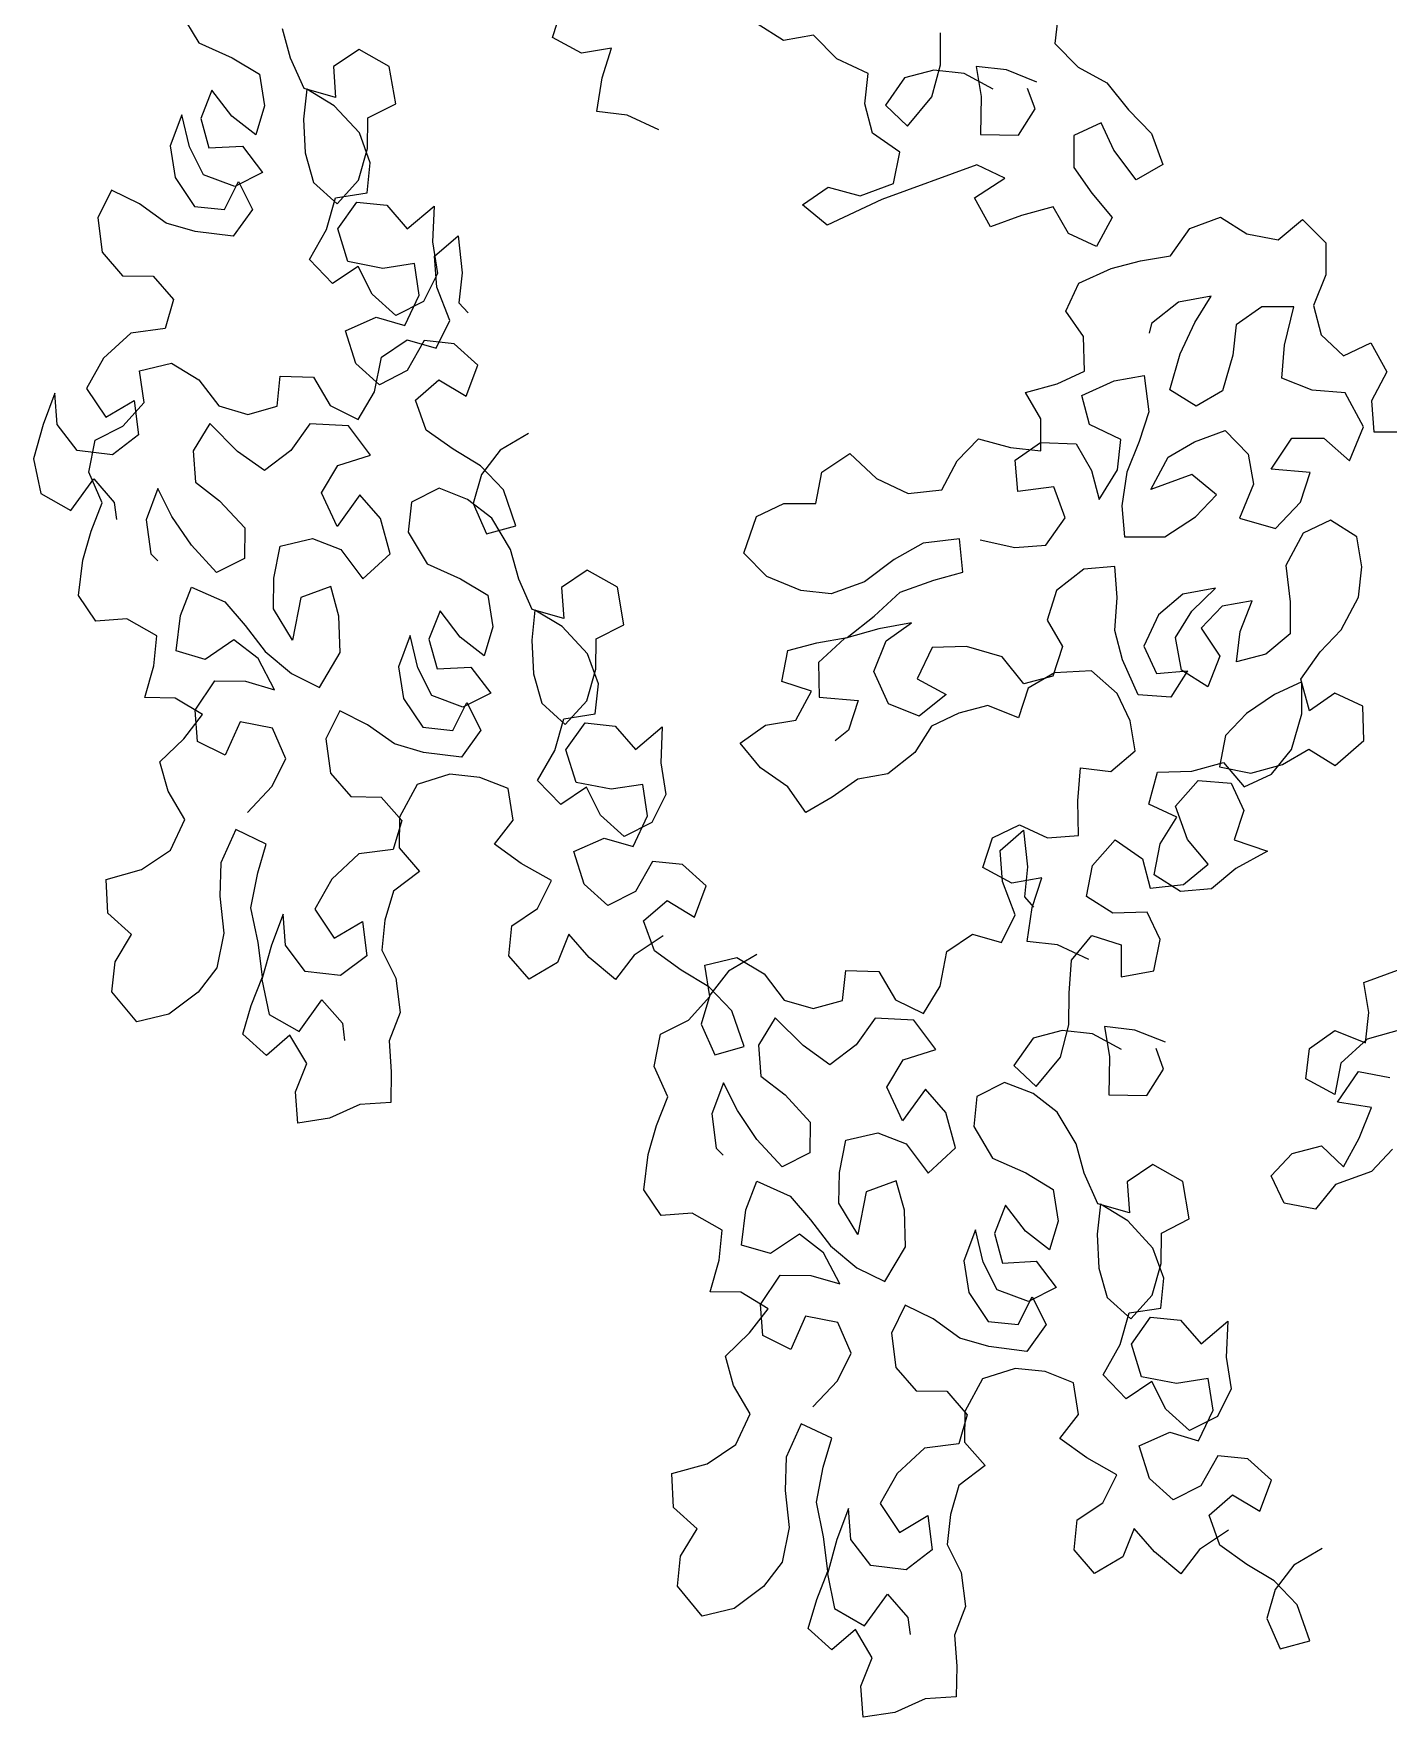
# Model space of a CAD drawing. Header units: millimetres. Extents: x 2622 to 2811, y 687 to 801.
# Drawn here: x 2708.818 to 2709.295, y 772.456 to 773.049 of the extents above; entities that cross this region are included whole.
import ezdxf

# ---------------------------------------------------------------- set-up
doc = ezdxf.new("R2010")
doc.units = ezdxf.units.MM
doc.layers.add('CHIOMA', color=94, linetype='Continuous')

msp = doc.modelspace()

# ---------------------------------------------------------------- linework, layer by layer
at = {"layer": 'CHIOMA'}
for p, q in [((2709.18001, 773.06661), (2709.17754, 773.04525)), ((2708.8695, 773.05659), (2708.87614, 773.04549)), ((2709.00067, 773.04738), (2709.00405, 773.05781)), ((2708.90841, 773.04013), (2708.90554, 773.05049)), ((2709.08199, 773.04637), (2709.07271, 773.05221)), ((2708.87614, 773.04549), (2708.88785, 773.04024)), ((2709.01086, 773.04187), (2709.00067, 773.04738)), ((2709.02146, 773.04367), (2709.01086, 773.04187)), ((2709.01808, 773.03324), (2709.02146, 773.04367)), ((2709.09259, 773.04818), (2709.08199, 773.04637)), ((2709.10072, 773.03987), (2709.09259, 773.04818)), ((2709.13728, 773.0378), (2709.13728, 773.04905)), ((2709.17754, 773.04525), (2709.18566, 773.03694)), ((2708.88785, 773.04024), (2708.89749, 773.03443)), ((2708.91316, 773.02939), (2708.90841, 773.04013)), ((2708.93254, 773.04322), (2708.92351, 773.03716)), ((2708.94312, 773.03722), (2708.93254, 773.04322)), ((2709.11181, 773.03469), (2709.10072, 773.03987)), ((2709.13423, 773.02646), (2709.13728, 773.0378)), ((2708.89749, 773.03443), (2708.89922, 773.02331)), ((2708.92351, 773.03716), (2708.9243, 773.02622)), ((2708.94543, 773.02403), (2708.94312, 773.03722)), ((2709.01627, 773.02133), (2709.01808, 773.03324)), ((2709.11057, 773.02401), (2709.11181, 773.03469)), ((2709.12462, 773.0332), (2709.11788, 773.0236)), ((2709.13489, 773.03591), (2709.12462, 773.0332)), ((2709.14557, 773.03467), (2709.13489, 773.03591)), ((2709.15576, 773.02916), (2709.14557, 773.03467)), ((2709.14976, 773.03721), (2709.15156, 773.02661)), ((2709.16044, 773.03597), (2709.14976, 773.03721)), ((2709.1712, 773.0317), (2709.16044, 773.03597)), ((2709.18566, 773.03694), (2709.19585, 773.03143)), ((2708.88072, 773.02891), (2708.8768, 773.0189)), ((2708.88773, 773.01969), (2708.88072, 773.02891)), ((2708.9141, 773.02921), (2708.91301, 773.01864)), ((2708.9243, 773.02622), (2708.91316, 773.02939)), ((2708.92374, 773.02339), (2708.9141, 773.02921)), ((2709.12568, 773.0162), (2709.13423, 773.02646)), ((2709.15156, 773.02661), (2709.15131, 773.01322)), ((2709.17054, 773.02225), (2709.16791, 773.02948)), ((2709.19585, 773.03143), (2709.2034, 773.0219)), ((2708.87019, 773.0202), (2708.86608, 773.00924)), ((2708.87287, 773.00889), (2708.87019, 773.0202)), ((2708.89922, 773.02331), (2708.89624, 773.01312)), ((2708.93264, 773.0138), (2708.92374, 773.02339)), ((2708.93564, 773.01909), (2708.94543, 773.02403)), ((2709.02695, 773.02009), (2709.01627, 773.02133)), ((2709.03804, 773.01491), (2709.02695, 773.02009)), ((2709.11327, 773.01374), (2709.11057, 773.02401)), ((2709.11788, 773.0236), (2709.12568, 773.0162)), ((2709.1647, 773.01297), (2709.17054, 773.02225)), ((2709.2034, 773.0219), (2709.21153, 773.0136)), ((2708.8768, 773.0189), (2708.87966, 773.00853)), ((2708.89624, 773.01312), (2708.88773, 773.01969)), ((2708.91301, 773.01864), (2708.91361, 773.00676)), ((2708.93548, 773.00834), (2708.93564, 773.01909)), ((2709.19379, 773.01739), (2709.18417, 773.01287)), ((2709.1983, 773.00777), (2709.19379, 773.01739)), ((2708.86608, 773.00924), (2708.86781, 772.99812)), ((2708.87781, 772.9991), (2708.87287, 773.00889)), ((2708.87966, 773.00853), (2708.89154, 773.00914)), ((2708.89154, 773.00914), (2708.89855, 772.99992)), ((2708.93231, 772.99721), (2708.93548, 773.00834)), ((2708.93644, 773.00326), (2708.93264, 773.0138)), ((2709.12288, 773.007), (2709.11327, 773.01374)), ((2709.15131, 773.01322), (2709.1647, 773.01297)), ((2709.18417, 773.01287), (2709.18416, 773.00162)), ((2709.21153, 773.0136), (2709.21547, 773.00275)), ((2708.91361, 773.00676), (2708.91648, 772.9964)), ((2708.93535, 772.99269), (2708.93644, 773.00326)), ((2709.15007, 773.00254), (2709.11662, 772.99041)), ((2709.12074, 772.99599), (2709.12288, 773.007)), ((2709.15993, 772.99794), (2709.15007, 773.00254)), ((2709.20618, 772.99733), (2709.1983, 773.00777)), ((2709.21547, 773.00275), (2709.20618, 772.99733)), ((2708.86781, 772.99812), (2708.87464, 772.98796)), ((2708.88876, 772.99499), (2708.87781, 772.9991)), ((2708.8852, 772.98687), (2708.89007, 772.99669)), ((2708.89855, 772.99992), (2708.88876, 772.99499)), ((2708.89007, 772.99669), (2708.89501, 772.9869)), ((2708.91648, 772.9964), (2708.9248, 772.98888)), ((2708.9248, 772.98888), (2708.93231, 772.99721)), ((2709.14916, 772.99096), (2709.15993, 772.99794)), ((2709.18416, 773.00162), (2709.19048, 772.99266)), ((2708.84539, 772.99371), (2708.84052, 772.98389)), ((2708.85521, 772.98884), (2708.84539, 772.99371)), ((2708.92106, 772.97982), (2708.92423, 772.99096)), ((2708.92423, 772.99096), (2708.93535, 772.99269)), ((2709.08869, 772.98845), (2709.09765, 772.99477)), ((2709.11662, 772.99041), (2709.09739, 772.98138)), ((2709.09765, 772.99477), (2709.10899, 772.99172)), ((2709.10899, 772.99172), (2709.12074, 772.99599)), ((2709.1549, 772.98077), (2709.14916, 772.99096)), ((2709.19048, 772.99266), (2709.19771, 772.98403)), ((2708.86466, 772.98208), (2708.85521, 772.98884)), ((2708.87464, 772.98796), (2708.8852, 772.98687)), ((2708.89501, 772.9869), (2708.88825, 772.97745)), ((2708.92502, 772.98002), (2708.93177, 772.98947)), ((2708.93177, 772.98947), (2708.94234, 772.98838)), ((2708.94234, 772.98838), (2708.94953, 772.9801)), ((2708.94953, 772.9801), (2708.95894, 772.98806)), ((2708.95894, 772.98806), (2708.95841, 772.97542)), ((2709.09739, 772.98138), (2709.08869, 772.98845)), ((2709.16575, 772.98471), (2709.1549, 772.98077)), ((2709.17693, 772.98774), (2709.16575, 772.98471)), ((2709.18234, 772.97845), (2709.17693, 772.98774)), ((2708.84052, 772.98389), (2708.84207, 772.97182)), ((2708.87486, 772.9791), (2708.86466, 772.98208)), ((2708.88825, 772.97745), (2708.87486, 772.9791)), ((2708.91506, 772.96924), (2708.92106, 772.97982)), ((2708.92864, 772.96853), (2708.92502, 772.98002)), ((2709.19771, 772.98403), (2709.1922, 772.97384)), ((2709.21823, 772.9706), (2709.22497, 772.98021)), ((2709.22497, 772.98021), (2709.23582, 772.98414)), ((2709.23582, 772.98414), (2709.2451, 772.9783)), ((2709.2561, 772.97616), (2709.26473, 772.98339)), ((2709.26473, 772.98339), (2709.27286, 772.97508)), ((2708.95841, 772.97542), (2708.96015, 772.9643)), ((2708.95916, 772.97042), (2708.96743, 772.97762)), ((2708.96743, 772.97762), (2708.9688, 772.96461)), ((2709.1922, 772.97384), (2709.18234, 772.97845)), ((2709.2451, 772.9783), (2709.2561, 772.97616)), ((2709.27286, 772.97508), (2709.27286, 772.96383)), ((2708.84207, 772.97182), (2708.84926, 772.96355)), ((2708.9232, 772.96078), (2708.91506, 772.96924)), ((2708.93223, 772.96684), (2708.9232, 772.96078)), ((2708.9409, 772.96612), (2708.92864, 772.96853)), ((2708.93716, 772.95705), (2708.93223, 772.96684)), ((2708.95203, 772.96785), (2708.9409, 772.96612)), ((2708.95376, 772.95673), (2708.95203, 772.96785)), ((2708.95995, 772.95949), (2708.95916, 772.97042)), ((2709.19736, 772.96609), (2709.20763, 772.9688)), ((2709.20763, 772.9688), (2709.21823, 772.9706)), ((2708.84926, 772.96355), (2708.86001, 772.9634)), ((2708.86001, 772.9634), (2708.8672, 772.95512)), ((2708.96015, 772.9643), (2708.95528, 772.95447)), ((2708.9688, 772.96461), (2708.9677, 772.95404)), ((2709.18133, 772.95107), (2709.18593, 772.96092)), ((2709.18593, 772.96092), (2709.19736, 772.96609)), ((2709.27286, 772.96383), (2709.26858, 772.95307)), ((2708.8672, 772.95512), (2708.86422, 772.94493)), ((2708.94549, 772.94954), (2708.93716, 772.95705)), ((2708.9487, 772.94597), (2708.95376, 772.95673)), ((2708.96452, 772.94781), (2708.95995, 772.95949)), ((2709.23259, 772.95638), (2709.22109, 772.95425)), ((2709.22676, 772.9471), (2709.23259, 772.95638)), ((2708.92778, 772.9442), (2708.93851, 772.94895)), ((2708.93851, 772.94895), (2708.9487, 772.94597)), ((2708.95528, 772.95447), (2708.94549, 772.94954)), ((2708.9677, 772.95404), (2708.97092, 772.95047)), ((2709.18765, 772.94211), (2709.18133, 772.95107)), ((2709.22109, 772.95425), (2709.21156, 772.9467)), ((2709.25034, 772.95259), (2709.24138, 772.94627)), ((2709.26159, 772.95258), (2709.25034, 772.95259)), ((2709.2583, 772.93911), (2709.26159, 772.95258)), ((2709.26858, 772.95307), (2709.27128, 772.9428)), ((2708.85216, 772.94338), (2708.84257, 772.93448)), ((2708.86422, 772.94493), (2708.85216, 772.94338)), ((2708.9314, 772.93271), (2708.92778, 772.9442)), ((2708.95965, 772.93799), (2708.96452, 772.94781)), ((2709.21156, 772.9467), (2709.21073, 772.94333)), ((2709.22157, 772.93601), (2709.22676, 772.9471)), ((2709.24138, 772.94627), (2709.24014, 772.93559)), ((2708.94042, 772.9349), (2708.94945, 772.94097)), ((2708.94945, 772.94097), (2708.95965, 772.93799)), ((2708.95551, 772.94071), (2708.94951, 772.93013)), ((2708.96608, 772.93961), (2708.95551, 772.94071)), ((2708.9744, 772.9321), (2708.96608, 772.93961)), ((2709.18797, 772.92995), (2709.18765, 772.94211)), ((2709.25739, 772.92752), (2709.2583, 772.93911)), ((2709.27128, 772.9428), (2709.27908, 772.9354)), ((2709.27908, 772.9354), (2709.2887, 772.93991)), ((2709.2887, 772.93991), (2709.29444, 772.92972)), ((2708.84257, 772.93448), (2708.83657, 772.9239)), ((2708.85519, 772.93009), (2708.8665, 772.93277)), ((2708.8665, 772.93277), (2708.87614, 772.92696)), ((2708.93972, 772.92519), (2708.9314, 772.93271)), ((2708.93801, 772.92264), (2708.94042, 772.9349)), ((2708.97029, 772.92114), (2708.9744, 772.9321)), ((2709.21795, 772.92344), (2709.22157, 772.93601)), ((2709.24014, 772.93559), (2709.23652, 772.92302)), ((2708.85693, 772.91897), (2708.85519, 772.93009)), ((2708.87614, 772.92696), (2708.88315, 772.91774)), ((2708.9037, 772.91762), (2708.9048, 772.92818)), ((2708.9048, 772.92818), (2708.91649, 772.92785)), ((2708.91649, 772.92785), (2708.92237, 772.91787)), ((2708.94951, 772.93013), (2708.93972, 772.92519)), ((2708.95238, 772.91976), (2708.96065, 772.92696)), ((2708.96065, 772.92696), (2708.97029, 772.92114)), ((2709.16718, 772.9224), (2709.17835, 772.92544)), ((2709.17835, 772.92544), (2709.18797, 772.92995)), ((2709.18698, 772.92141), (2709.1984, 772.92658)), ((2709.1984, 772.92658), (2709.209, 772.92838)), ((2709.209, 772.92838), (2709.21055, 772.91564)), ((2709.26815, 772.92325), (2709.25739, 772.92752)), ((2709.29444, 772.92972), (2709.28893, 772.91954)), ((2708.82545, 772.92217), (2708.82133, 772.91122)), ((2708.82624, 772.91123), (2708.82545, 772.92217)), ((2708.83657, 772.9239), (2708.84339, 772.91374)), ((2708.84339, 772.91374), (2708.85337, 772.91962)), ((2708.85337, 772.91962), (2708.85492, 772.90756)), ((2708.9322, 772.913), (2708.93801, 772.92264)), ((2708.95618, 772.90922), (2708.95238, 772.91976)), ((2709.17259, 772.91312), (2709.16718, 772.9224)), ((2709.18968, 772.91114), (2709.18698, 772.92141)), ((2709.22723, 772.9176), (2709.21795, 772.92344)), ((2709.23652, 772.92302), (2709.22723, 772.9176)), ((2709.27973, 772.92233), (2709.26815, 772.92325)), ((2709.28613, 772.91034), (2709.27973, 772.92233)), ((2709.28893, 772.91954), (2709.28983, 772.90861)), ((2708.84941, 772.91065), (2708.85693, 772.91897)), ((2708.88315, 772.91774), (2708.89334, 772.91476)), ((2708.89334, 772.91476), (2708.9037, 772.91762)), ((2708.92237, 772.91787), (2708.9322, 772.913)), ((2709.21055, 772.91564), (2709.20718, 772.90521)), ((2708.82133, 772.91122), (2708.81798, 772.89914)), ((2708.83325, 772.90202), (2708.82624, 772.91123)), ((2708.83962, 772.90571), (2708.84941, 772.91065)), ((2708.85492, 772.90756), (2708.8457, 772.90055)), ((2708.87996, 772.91151), (2708.87415, 772.90187)), ((2708.8898, 772.90173), (2708.87996, 772.91151)), ((2708.91523, 772.91143), (2708.90847, 772.90198)), ((2708.92881, 772.91073), (2708.91523, 772.91143)), ((2708.93658, 772.90038), (2708.92881, 772.91073)), ((2708.96563, 772.90246), (2708.95618, 772.90922)), ((2708.99221, 772.90802), (2708.98223, 772.90214)), ((2709.17259, 772.90186), (2709.17259, 772.91312)), ((2709.20077, 772.90595), (2709.18968, 772.91114)), ((2709.22665, 772.90512), (2709.23749, 772.90905)), ((2709.23749, 772.90905), (2709.24562, 772.90075)), ((2709.28128, 772.89834), (2709.28613, 772.91034)), ((2709.28983, 772.90861), (2709.30108, 772.9086)), ((2708.8457, 772.90055), (2708.83325, 772.90202)), ((2708.8374, 772.89439), (2708.83962, 772.90571)), ((2708.87415, 772.90187), (2708.87494, 772.89093)), ((2708.89925, 772.89497), (2708.8898, 772.90173)), ((2708.90847, 772.90198), (2708.89925, 772.89497)), ((2708.97527, 772.89664), (2708.96563, 772.90246)), ((2708.98223, 772.90214), (2708.97566, 772.89363)), ((2709.14317, 772.89835), (2709.15057, 772.90615)), ((2709.15057, 772.90615), (2709.16191, 772.9031)), ((2709.16191, 772.9031), (2709.17259, 772.90186)), ((2709.16355, 772.89858), (2709.17251, 772.9049)), ((2709.17251, 772.9049), (2709.18499, 772.90432)), ((2709.18499, 772.90432), (2709.19041, 772.89503)), ((2709.19953, 772.89527), (2709.20077, 772.90595)), ((2709.20718, 772.90521), (2709.2029, 772.89445)), ((2709.21736, 772.8997), (2709.22665, 772.90512)), ((2709.25367, 772.89549), (2709.26099, 772.90633)), ((2709.26099, 772.90633), (2709.27224, 772.90632)), ((2709.27224, 772.90632), (2709.28128, 772.89834)), ((2708.81798, 772.89914), (2708.82047, 772.88689)), ((2708.91927, 772.88712), (2708.92508, 772.89676)), ((2708.92508, 772.89676), (2708.93658, 772.90038)), ((2708.98341, 772.88819), (2708.97527, 772.89664)), ((2709.09552, 772.89435), (2709.10538, 772.901)), ((2709.10538, 772.901), (2709.11474, 772.89212)), ((2709.13766, 772.88816), (2709.14317, 772.89835)), ((2709.16444, 772.88765), (2709.16355, 772.89858)), ((2709.21127, 772.88828), (2709.21736, 772.8997)), ((2709.24562, 772.90075), (2709.24742, 772.89015)), ((2708.83105, 772.88089), (2708.83913, 772.89204)), ((2708.84215, 772.88366), (2708.8374, 772.89439)), ((2708.83913, 772.89204), (2708.84632, 772.88377)), ((2708.87494, 772.89093), (2708.88345, 772.88436)), ((2708.97566, 772.89363), (2708.97268, 772.88343)), ((2709.09338, 772.88334), (2709.09552, 772.89435)), ((2709.11474, 772.89212), (2709.12583, 772.88694)), ((2709.19041, 772.89503), (2709.19312, 772.88476)), ((2709.19312, 772.88476), (2709.19953, 772.89527)), ((2709.2029, 772.89445), (2709.20108, 772.88254)), ((2709.22574, 772.89353), (2709.21127, 772.88828)), ((2709.23444, 772.88646), (2709.22574, 772.89353)), ((2709.24742, 772.89015), (2709.24257, 772.87816)), ((2709.26739, 772.89433), (2709.25367, 772.89549)), ((2709.26402, 772.8839), (2709.26739, 772.89433)), ((2708.82047, 772.88689), (2708.83105, 772.88089)), ((2708.84632, 772.88377), (2708.84709, 772.87773)), ((2708.86175, 772.88863), (2708.85763, 772.87767)), ((2708.86668, 772.87884), (2708.86175, 772.88863)), ((2708.88345, 772.88436), (2708.89234, 772.87477)), ((2708.92478, 772.87526), (2708.91927, 772.88712)), ((2708.93285, 772.88641), (2708.92478, 772.87526)), ((2708.94004, 772.87814), (2708.93285, 772.88641)), ((2708.95096, 772.88383), (2708.94987, 772.87327)), ((2708.96075, 772.88877), (2708.95096, 772.88383)), ((2708.97076, 772.88484), (2708.96075, 772.88877)), ((2708.97927, 772.87827), (2708.97076, 772.88484)), ((2708.98779, 772.87556), (2708.98341, 772.88819)), ((2709.12583, 772.88694), (2709.13766, 772.88816)), ((2709.17718, 772.88921), (2709.16444, 772.88765)), ((2709.18112, 772.87836), (2709.17718, 772.88921)), ((2709.22704, 772.87866), (2709.23444, 772.88646)), ((2709.25514, 772.87454), (2709.26402, 772.8839)), ((2708.83822, 772.87365), (2708.84215, 772.88366)), ((2708.8735, 772.86867), (2708.86668, 772.87884)), ((2708.94348, 772.8657), (2708.94004, 772.87814)), ((2708.97268, 772.88343), (2708.97743, 772.8727)), ((2708.98591, 772.86716), (2708.97927, 772.87827)), ((2709.06798, 772.86594), (2709.07251, 772.87884)), ((2709.07251, 772.87884), (2709.08212, 772.88335)), ((2709.08212, 772.88335), (2709.09338, 772.88334)), ((2709.17437, 772.86875), (2709.18112, 772.87836)), ((2709.20108, 772.88254), (2709.20198, 772.87161)), ((2709.21628, 772.87168), (2709.22704, 772.87866)), ((2709.24257, 772.87816), (2709.25514, 772.87454)), ((2708.83524, 772.86345), (2708.83822, 772.87365)), ((2708.85763, 772.87767), (2708.85918, 772.86561)), ((2708.89234, 772.87477), (2708.89219, 772.86402)), ((2708.94987, 772.87327), (2708.95651, 772.86216)), ((2708.97743, 772.8727), (2708.98779, 772.87556)), ((2709.26491, 772.87297), (2709.25883, 772.86155)), ((2709.27453, 772.87748), (2709.26491, 772.87297)), ((2709.28381, 772.87164), (2709.27453, 772.87748)), ((2708.8824, 772.85909), (2708.8735, 772.86867)), ((2708.90259, 772.85708), (2708.90481, 772.8684)), ((2708.90481, 772.8684), (2708.91612, 772.87108)), ((2708.91612, 772.87108), (2708.92613, 772.86715)), ((2708.92613, 772.86715), (2708.93389, 772.85681)), ((2708.98877, 772.8568), (2708.98591, 772.86716)), ((2709.07611, 772.85764), (2709.06798, 772.86594)), ((2709.13116, 772.86944), (2709.12097, 772.86369)), ((2709.1439, 772.87099), (2709.13116, 772.86944)), ((2709.14512, 772.85916), (2709.1439, 772.87099)), ((2709.15121, 772.87057), (2709.16345, 772.86786)), ((2709.16345, 772.86786), (2709.17437, 772.86875)), ((2709.20198, 772.87161), (2709.21628, 772.87168)), ((2709.28561, 772.86104), (2709.28381, 772.87164)), ((2708.83377, 772.851), (2708.83524, 772.86345)), ((2708.85918, 772.86561), (2708.86164, 772.86317)), ((2708.89219, 772.86402), (2708.8824, 772.85909)), ((2708.93389, 772.85681), (2708.94348, 772.8657)), ((2708.95651, 772.86216), (2708.96822, 772.85692)), ((2709.12097, 772.86369), (2709.11053, 772.85581)), ((2709.18768, 772.86028), (2709.17814, 772.85273)), ((2709.19861, 772.86118), (2709.18768, 772.86028)), ((2709.1995, 772.85025), (2709.19861, 772.86118)), ((2709.25883, 772.86155), (2709.26038, 772.84882)), ((2709.28437, 772.85036), (2709.28561, 772.86104)), ((2708.90243, 772.84633), (2708.90259, 772.85708)), ((2708.92259, 772.85413), (2708.91204, 772.85032)), ((2708.92545, 772.84377), (2708.92259, 772.85413)), ((2708.96822, 772.85692), (2708.97785, 772.85111)), ((2708.99352, 772.84607), (2708.98877, 772.8568)), ((2709.0129, 772.8599), (2709.00387, 772.85384)), ((2709.02348, 772.8539), (2709.0129, 772.8599)), ((2709.0881, 772.85279), (2709.07611, 772.85764)), ((2709.11053, 772.85581), (2709.09878, 772.85155)), ((2709.1231, 772.85219), (2709.13485, 772.85645)), ((2709.13485, 772.85645), (2709.14512, 772.85916)), ((2708.83984, 772.84197), (2708.83377, 772.851)), ((2708.86963, 772.84396), (2708.87355, 772.85396)), ((2708.87355, 772.85396), (2708.88526, 772.84872)), ((2708.88526, 772.84872), (2708.89246, 772.84045)), ((2708.91204, 772.85032), (2708.90907, 772.83522)), ((2708.97785, 772.85111), (2708.97959, 772.83999)), ((2709.00387, 772.85384), (2709.00466, 772.8429)), ((2709.02579, 772.84071), (2709.02348, 772.8539)), ((2709.09878, 772.85155), (2709.0881, 772.85279)), ((2709.11389, 772.84373), (2709.1231, 772.85219)), ((2709.17814, 772.85273), (2709.17477, 772.8423)), ((2709.19859, 772.83867), (2709.1995, 772.85025)), ((2709.22259, 772.85147), (2709.21396, 772.84425)), ((2709.23409, 772.8536), (2709.22259, 772.85147)), ((2709.22579, 772.84547), (2709.23409, 772.8536)), ((2709.24699, 772.84907), (2709.23639, 772.84727)), ((2709.24271, 772.83831), (2709.24699, 772.84907)), ((2709.26038, 772.84882), (2709.26037, 772.83756)), ((2709.27828, 772.83895), (2709.28437, 772.85036)), ((2708.85077, 772.84276), (2708.83984, 772.84197)), ((2708.86135, 772.83676), (2708.85077, 772.84276)), ((2708.86816, 772.8315), (2708.86963, 772.84396)), ((2708.90907, 772.83522), (2708.90243, 772.84633)), ((2708.92587, 772.83094), (2708.92545, 772.84377)), ((2708.96109, 772.84558), (2708.95716, 772.83557)), ((2708.9681, 772.83637), (2708.96109, 772.84558)), ((2708.99447, 772.84588), (2708.99337, 772.83532)), ((2709.00466, 772.8429), (2708.99352, 772.84607)), ((2709.0041, 772.84007), (2708.99447, 772.84588)), ((2709.10436, 772.83618), (2709.11389, 772.84373)), ((2709.17477, 772.8423), (2709.18018, 772.83301)), ((2709.21396, 772.84425), (2709.20878, 772.83316)), ((2709.21995, 772.83619), (2709.22579, 772.84547)), ((2709.23639, 772.84727), (2709.22899, 772.83947)), ((2708.86026, 772.8262), (2708.86135, 772.83676)), ((2708.89246, 772.84045), (2708.89947, 772.83123)), ((2708.95056, 772.83687), (2708.94644, 772.82592)), ((2708.95323, 772.82557), (2708.95056, 772.83687)), ((2708.9766, 772.82979), (2708.9681, 772.83637)), ((2708.97959, 772.83999), (2708.9766, 772.82979)), ((2709.013, 772.83048), (2709.0041, 772.84007)), ((2709.016, 772.83577), (2709.02579, 772.84071)), ((2709.11553, 772.83921), (2709.10345, 772.83585)), ((2709.12704, 772.84134), (2709.11553, 772.83921)), ((2709.11808, 772.83502), (2709.12704, 772.84134)), ((2709.2013, 772.8284), (2709.19859, 772.83867)), ((2709.22899, 772.83947), (2709.23564, 772.82961)), ((2709.24147, 772.82763), (2709.24271, 772.83831)), ((2709.26037, 772.83756), (2709.25174, 772.83034)), ((2709.27088, 772.83115), (2709.27828, 772.83895)), ((2708.87835, 772.82852), (2708.86816, 772.8315)), ((2708.88851, 772.83534), (2708.87835, 772.82852)), ((2708.89702, 772.82877), (2708.88851, 772.83534)), ((2708.89947, 772.83123), (2708.90873, 772.82353)), ((2708.91856, 772.81866), (2708.92587, 772.83094)), ((2708.95716, 772.83557), (2708.96002, 772.82521)), ((2708.99337, 772.83532), (2708.99398, 772.82344)), ((2709.01681, 772.81993), (2709.013, 772.83048)), ((2709.01585, 772.82502), (2709.016, 772.83577)), ((2709.08134, 772.82067), (2709.08349, 772.83167)), ((2709.08349, 772.83167), (2709.09376, 772.83438)), ((2709.09376, 772.83438), (2709.10436, 772.83618)), ((2709.10345, 772.83585), (2709.09425, 772.8274)), ((2709.1138, 772.82426), (2709.11808, 772.83502)), ((2709.13426, 772.83271), (2709.12908, 772.82162)), ((2709.14642, 772.83303), (2709.13426, 772.83271)), ((2709.15899, 772.82941), (2709.14642, 772.83303)), ((2709.18018, 772.83301), (2709.17681, 772.82258)), ((2709.20878, 772.83316), (2709.21329, 772.82354)), ((2709.22208, 772.82469), (2709.21995, 772.83619)), ((2709.25174, 772.83034), (2709.24147, 772.82763)), ((2709.26414, 772.82154), (2709.27088, 772.83115)), ((2708.85709, 772.81506), (2708.86026, 772.8262)), ((2708.90272, 772.81785), (2708.89702, 772.82877)), ((2708.94644, 772.82592), (2708.94818, 772.8148)), ((2708.95817, 772.81578), (2708.95323, 772.82557)), ((2708.96002, 772.82521), (2708.9719, 772.82582)), ((2708.9719, 772.82582), (2708.97891, 772.8166)), ((2709.01268, 772.81388), (2709.01585, 772.82502)), ((2709.09425, 772.8274), (2709.09457, 772.81524)), ((2709.16654, 772.81987), (2709.15899, 772.82941)), ((2709.19045, 772.82446), (2709.17739, 772.82381)), ((2709.19948, 772.81649), (2709.19045, 772.82446)), ((2709.20679, 772.81607), (2709.2013, 772.8284)), ((2709.21329, 772.82354), (2709.22421, 772.82444)), ((2709.22421, 772.82444), (2709.21838, 772.81516)), ((2709.23136, 772.81885), (2709.22208, 772.82469)), ((2709.23564, 772.82961), (2709.23136, 772.81885)), ((2708.87483, 772.81059), (2708.88177, 772.82099)), ((2708.88177, 772.82099), (2708.89252, 772.82084)), ((2708.89252, 772.82084), (2708.90272, 772.81785)), ((2708.90873, 772.82353), (2708.91856, 772.81866)), ((2708.99398, 772.82344), (2708.99684, 772.81308)), ((2709.01571, 772.80937), (2709.01681, 772.81993)), ((2709.09178, 772.81729), (2709.08134, 772.82067)), ((2709.11897, 772.81284), (2709.1138, 772.82426)), ((2709.12908, 772.82162), (2709.13926, 772.81611)), ((2709.17681, 772.82258), (2709.16654, 772.81987)), ((2709.17739, 772.82381), (2709.1681, 772.81839)), ((2709.26447, 772.82064), (2709.25485, 772.81612)), ((2709.26717, 772.81036), (2709.26414, 772.82154)), ((2709.26446, 772.80938), (2709.26447, 772.82064)), ((2708.86784, 772.81491), (2708.85709, 772.81506)), ((2708.87748, 772.80909), (2708.86784, 772.81491)), ((2708.94818, 772.8148), (2708.955, 772.80464)), ((2708.96912, 772.81166), (2708.95817, 772.81578)), ((2708.96557, 772.80354), (2708.97044, 772.81337)), ((2708.97891, 772.8166), (2708.96912, 772.81166)), ((2708.97044, 772.81337), (2708.97537, 772.80358)), ((2708.99684, 772.81308), (2709.00516, 772.80556)), ((2709.00516, 772.80556), (2709.01268, 772.81388)), ((2709.08626, 772.80711), (2709.09178, 772.81729)), ((2709.09457, 772.81524), (2709.10829, 772.81408)), ((2709.10829, 772.81408), (2709.10491, 772.80365)), ((2709.12973, 772.80856), (2709.11897, 772.81284)), ((2709.13926, 772.81611), (2709.12973, 772.80856)), ((2709.1681, 772.81839), (2709.16472, 772.80796)), ((2709.20399, 772.80687), (2709.19948, 772.81649)), ((2709.21838, 772.81516), (2709.20679, 772.81607)), ((2709.25485, 772.81612), (2709.24499, 772.80947)), ((2709.27613, 772.81668), (2709.26717, 772.81036)), ((2709.28599, 772.81208), (2709.27613, 772.81668)), ((2708.8709, 772.80059), (2708.87748, 772.80909)), ((2708.87562, 772.79966), (2708.87483, 772.81059)), ((2708.92575, 772.81039), (2708.92088, 772.80056)), ((2708.93557, 772.80552), (2708.92575, 772.81039)), ((2709.00142, 772.7965), (2709.00459, 772.80763)), ((2709.00459, 772.80763), (2709.01571, 772.80937)), ((2709.07567, 772.80531), (2709.08626, 772.80711)), ((2709.14369, 772.80954), (2709.13408, 772.80502)), ((2709.15396, 772.81224), (2709.14369, 772.80954)), ((2709.16472, 772.80796), (2709.15396, 772.81224)), ((2709.20579, 772.79627), (2709.20399, 772.80687)), ((2709.24499, 772.80947), (2709.23759, 772.80167)), ((2709.26084, 772.79681), (2709.26446, 772.80938)), ((2709.28631, 772.79992), (2709.28599, 772.81208)), ((2708.89069, 772.8065), (2708.88544, 772.79479)), ((2708.90201, 772.80427), (2708.89069, 772.8065)), ((2708.90676, 772.79354), (2708.90201, 772.80427)), ((2708.94503, 772.79876), (2708.93557, 772.80552)), ((2708.955, 772.80464), (2708.96557, 772.80354)), ((2708.97537, 772.80358), (2708.96861, 772.79412)), ((2709.00538, 772.7967), (2709.01214, 772.80615)), ((2709.01214, 772.80615), (2709.0227, 772.80505)), ((2709.0227, 772.80505), (2709.0299, 772.79678)), ((2709.0299, 772.79678), (2709.0393, 772.80473)), ((2709.0393, 772.80473), (2709.03878, 772.7921)), ((2709.06671, 772.79899), (2709.07567, 772.80531)), ((2709.10491, 772.80365), (2709.10014, 772.79987)), ((2709.13408, 772.80502), (2709.12824, 772.79574)), ((2709.23759, 772.80167), (2709.23545, 772.79067)), ((2708.86244, 772.79245), (2708.8709, 772.80059)), ((2708.88544, 772.79479), (2708.87562, 772.79966)), ((2708.92088, 772.80056), (2708.92243, 772.7885)), ((2708.95522, 772.79578), (2708.94503, 772.79876)), ((2708.96861, 772.79412), (2708.95522, 772.79578)), ((2708.99542, 772.78592), (2709.00142, 772.7965)), ((2709.009, 772.78521), (2709.00538, 772.7967)), ((2709.07393, 772.79036), (2709.06671, 772.79899)), ((2709.12824, 772.79574), (2709.1187, 772.78819)), ((2709.19716, 772.78905), (2709.20579, 772.79627)), ((2709.25377, 772.78811), (2709.26084, 772.79681)), ((2709.25763, 772.79156), (2709.26692, 772.79697)), ((2709.26692, 772.79697), (2709.2762, 772.79113)), ((2709.2762, 772.79113), (2709.28631, 772.79992)), ((2708.86531, 772.78208), (2708.86244, 772.79245)), ((2708.90189, 772.78372), (2708.90676, 772.79354)), ((2709.03878, 772.7921), (2709.04051, 772.78097)), ((2709.08354, 772.78361), (2709.07393, 772.79036)), ((2709.18557, 772.7787), (2709.18648, 772.79029)), ((2709.18648, 772.79029), (2709.19716, 772.78905)), ((2709.21055, 772.77754), (2709.21359, 772.78887)), ((2709.21359, 772.78887), (2709.22575, 772.78919)), ((2709.22575, 772.78919), (2709.23693, 772.79223)), ((2709.23545, 772.79067), (2709.24646, 772.78852)), ((2709.23693, 772.79223), (2709.24415, 772.7836)), ((2709.24646, 772.78852), (2709.25763, 772.79156)), ((2708.89324, 772.77463), (2708.90189, 772.78372)), ((2708.92243, 772.7885), (2708.92962, 772.78023)), ((2708.95299, 772.78445), (2708.94681, 772.77293)), ((2708.96449, 772.78807), (2708.95299, 772.78445)), ((2708.97505, 772.78698), (2708.96449, 772.78807)), ((2708.98506, 772.78305), (2708.97505, 772.78698)), ((2708.98679, 772.77193), (2708.98506, 772.78305)), ((2709.00356, 772.77746), (2708.99542, 772.78592)), ((2709.01259, 772.78352), (2709.00356, 772.77746)), ((2709.02127, 772.7828), (2709.009, 772.78521)), ((2709.01753, 772.77373), (2709.01259, 772.78352)), ((2709.03239, 772.78453), (2709.02127, 772.7828)), ((2709.03412, 772.77341), (2709.03239, 772.78453)), ((2709.08986, 772.77465), (2709.08354, 772.78361)), ((2709.10811, 772.78639), (2709.09915, 772.78007)), ((2709.1187, 772.78819), (2709.10811, 772.78639)), ((2709.22, 772.77687), (2709.22797, 772.78591)), ((2709.22797, 772.78591), (2709.23955, 772.785)), ((2709.23955, 772.785), (2709.24407, 772.77538)), ((2709.24415, 772.7836), (2709.25377, 772.78811)), ((2708.87119, 772.77211), (2708.86531, 772.78208)), ((2708.92962, 772.78023), (2708.94037, 772.78007)), ((2708.94037, 772.78007), (2708.94757, 772.7718)), ((2709.04051, 772.78097), (2709.03564, 772.77115)), ((2709.09915, 772.78007), (2709.08986, 772.77465)), ((2709.18589, 772.76654), (2709.18557, 772.7787)), ((2709.2204, 772.77293), (2709.21055, 772.77754)), ((2708.86613, 772.76134), (2708.87119, 772.77211)), ((2708.94757, 772.7718), (2708.94458, 772.76161)), ((2708.94681, 772.77293), (2708.94666, 772.76218)), ((2708.98022, 772.76342), (2708.98679, 772.77193)), ((2709.02585, 772.76622), (2709.01753, 772.77373)), ((2709.03564, 772.77115), (2709.02585, 772.76622)), ((2709.02907, 772.76264), (2709.03412, 772.77341)), ((2709.21456, 772.76365), (2709.2204, 772.77293)), ((2709.22426, 772.76512), (2709.22, 772.77687)), ((2709.24407, 772.77538), (2709.24069, 772.76495)), ((2708.88912, 772.76859), (2708.88387, 772.75688)), ((2708.89988, 772.76353), (2708.88912, 772.76859)), ((2709.00814, 772.76088), (2709.01887, 772.76563)), ((2709.01887, 772.76563), (2709.02907, 772.76264)), ((2709.15212, 772.75531), (2709.1555, 772.76574)), ((2709.1555, 772.76574), (2709.16511, 772.77025)), ((2709.15823, 772.76127), (2709.1665, 772.76846)), ((2709.16511, 772.77025), (2709.17497, 772.76565)), ((2709.1665, 772.76846), (2709.16786, 772.75545)), ((2709.17497, 772.76565), (2709.18589, 772.76654)), ((2708.85597, 772.75452), (2708.86613, 772.76134)), ((2708.8969, 772.75334), (2708.89988, 772.76353)), ((2708.93252, 772.76006), (2708.92293, 772.75116)), ((2708.94458, 772.76161), (2708.93252, 772.76006)), ((2708.94666, 772.76218), (2708.95385, 772.7539)), ((2708.98967, 772.75666), (2708.98022, 772.76342)), ((2709.01176, 772.74938), (2709.00814, 772.76088)), ((2709.15902, 772.75033), (2709.15823, 772.76127)), ((2709.19074, 772.75602), (2709.19871, 772.76506)), ((2709.19871, 772.76506), (2709.20832, 772.75831)), ((2709.21242, 772.75264), (2709.21456, 772.76365)), ((2709.23148, 772.75649), (2709.22426, 772.76512)), ((2709.24069, 772.76495), (2709.25235, 772.761)), ((2709.25235, 772.761), (2709.24126, 772.75493)), ((2708.84354, 772.75108), (2708.85597, 772.75452)), ((2708.88387, 772.75688), (2708.88354, 772.74518)), ((2708.89449, 772.74107), (2708.8969, 772.75334)), ((2708.95385, 772.7539), (2708.94463, 772.7469)), ((2709.00025, 772.75067), (2708.98967, 772.75666)), ((2709.03587, 772.75739), (2709.02988, 772.7468)), ((2709.04644, 772.75629), (2709.03587, 772.75739)), ((2709.05476, 772.74877), (2709.04644, 772.75629)), ((2709.16231, 772.7498), (2709.15212, 772.75531)), ((2709.16786, 772.75545), (2709.16677, 772.74489)), ((2709.18859, 772.74502), (2709.19074, 772.75602)), ((2709.20832, 772.75831), (2709.21102, 772.74804)), ((2709.22285, 772.74927), (2709.23148, 772.75649)), ((2709.24126, 772.75493), (2709.23263, 772.7477)), ((2708.84414, 772.7392), (2708.84354, 772.75108)), ((2708.92293, 772.75116), (2708.91693, 772.74058)), ((2708.99538, 772.74084), (2709.00025, 772.75067)), ((2709.02009, 772.74187), (2709.01176, 772.74938)), ((2709.05065, 772.73782), (2709.05476, 772.74877)), ((2709.16358, 772.73865), (2709.15902, 772.75033)), ((2709.1729, 772.7516), (2709.16231, 772.7498)), ((2709.16953, 772.74117), (2709.1729, 772.7516)), ((2709.21102, 772.74804), (2709.22285, 772.74927)), ((2709.2217, 772.7468), (2709.21242, 772.75264)), ((2709.23263, 772.7477), (2709.2217, 772.7468)), ((2708.88354, 772.74518), (2708.8849, 772.73217)), ((2708.94463, 772.7469), (2708.94165, 772.7367)), ((2709.02988, 772.7468), (2709.02009, 772.74187)), ((2709.03274, 772.73644), (2709.04101, 772.74364)), ((2709.04101, 772.74364), (2709.05065, 772.73782)), ((2709.16677, 772.74489), (2709.16999, 772.74132)), ((2709.19787, 772.73918), (2709.18859, 772.74502)), ((2708.85246, 772.73169), (2708.84414, 772.7392)), ((2708.89698, 772.72882), (2708.89449, 772.74107)), ((2708.90581, 772.73885), (2708.9017, 772.72789)), ((2708.9066, 772.72791), (2708.90581, 772.73885)), ((2708.91693, 772.74058), (2708.92376, 772.73042)), ((2708.92376, 772.73042), (2708.93373, 772.7363)), ((2708.93373, 772.7363), (2708.93528, 772.72423)), ((2708.94165, 772.7367), (2708.94055, 772.72614)), ((2708.98635, 772.73478), (2708.99538, 772.74084)), ((2709.03655, 772.72589), (2709.03274, 772.73644)), ((2709.15871, 772.72883), (2709.16358, 772.73865)), ((2709.16771, 772.72926), (2709.16953, 772.74117)), ((2709.21003, 772.7395), (2709.19787, 772.73918)), ((2709.21454, 772.72988), (2709.21003, 772.7395)), ((2708.84665, 772.72205), (2708.85246, 772.73169)), ((2708.8849, 772.73217), (2708.88249, 772.71991)), ((2708.98526, 772.72421), (2708.98635, 772.73478)), ((2709.00635, 772.73183), (2709.00243, 772.72182)), ((2709.01355, 772.72355), (2709.00635, 772.73183)), ((2709.03955, 772.73118), (2709.02938, 772.72436)), ((2709.13949, 772.72575), (2709.14852, 772.73181)), ((2709.14852, 772.73181), (2709.15871, 772.72883)), ((2709.1834, 772.72267), (2709.19047, 772.73138)), ((2709.19047, 772.73138), (2709.2009, 772.728)), ((2709.2124, 772.71888), (2709.21454, 772.72988)), ((2708.89853, 772.71676), (2708.89698, 772.72882)), ((2708.9017, 772.72789), (2708.89834, 772.71581)), ((2708.91361, 772.71869), (2708.9066, 772.72791)), ((2708.93528, 772.72423), (2708.92606, 772.71723)), ((2708.94055, 772.72614), (2708.94549, 772.71635)), ((2708.99245, 772.71594), (2708.98526, 772.72421)), ((2709.02938, 772.72436), (2709.02281, 772.71585)), ((2709.046, 772.71914), (2709.03655, 772.72589)), ((2709.07257, 772.72469), (2709.06259, 772.71881)), ((2709.13708, 772.71348), (2709.13949, 772.72575)), ((2709.17839, 772.72802), (2709.16771, 772.72926)), ((2709.18948, 772.72283), (2709.17839, 772.72802)), ((2709.2009, 772.728), (2709.2009, 772.71675)), ((2708.84555, 772.71149), (2708.84665, 772.72205)), ((2708.88249, 772.71991), (2708.87592, 772.7114)), ((2708.92606, 772.71723), (2708.91361, 772.71869)), ((2709.00243, 772.72182), (2708.99245, 772.71594)), ((2709.02281, 772.71585), (2709.01355, 772.72355)), ((2709.05564, 772.71332), (2709.046, 772.71914)), ((2709.05426, 772.72094), (2709.06557, 772.72362)), ((2709.05599, 772.70982), (2709.05426, 772.72094)), ((2709.06259, 772.71881), (2709.05602, 772.71031)), ((2709.06557, 772.72362), (2709.0752, 772.7178)), ((2709.0752, 772.7178), (2709.08221, 772.70858)), ((2709.10277, 772.70847), (2709.10387, 772.71903)), ((2709.10387, 772.71903), (2709.11556, 772.71869)), ((2709.11556, 772.71869), (2709.12144, 772.70872)), ((2709.18249, 772.71109), (2709.1834, 772.72267)), ((2709.2009, 772.71675), (2709.2124, 772.71888)), ((2709.28629, 772.71484), (2709.30889, 772.72304)), ((2708.8946, 772.70675), (2708.89853, 772.71676)), ((2708.89834, 772.71581), (2708.90084, 772.70356)), ((2708.94549, 772.71635), (2708.94704, 772.70428)), ((2709.06377, 772.70486), (2709.05564, 772.71332)), ((2709.13126, 772.70385), (2709.13708, 772.71348)), ((2709.28809, 772.70424), (2709.28629, 772.71484)), ((2708.85426, 772.70095), (2708.84555, 772.71149)), ((2708.87592, 772.7114), (2708.86557, 772.70363)), ((2708.89162, 772.69655), (2708.8946, 772.70675)), ((2708.91142, 772.69756), (2708.91949, 772.70872)), ((2708.91949, 772.70872), (2708.92668, 772.70044)), ((2709.04848, 772.70149), (2709.05599, 772.70982)), ((2709.05602, 772.71031), (2709.05304, 772.70011)), ((2709.08221, 772.70858), (2709.09241, 772.7056)), ((2709.09241, 772.7056), (2709.10277, 772.70847)), ((2709.12144, 772.70872), (2709.13126, 772.70385)), ((2709.18248, 772.69984), (2709.18249, 772.71109)), ((2708.86557, 772.70363), (2708.85426, 772.70095)), ((2708.90084, 772.70356), (2708.91142, 772.69756)), ((2708.92668, 772.70044), (2708.92746, 772.69441)), ((2708.94704, 772.70428), (2708.94311, 772.69427)), ((2709.03869, 772.69656), (2709.04848, 772.70149)), ((2709.05304, 772.70011), (2709.05779, 772.68938)), ((2709.06815, 772.69224), (2709.06377, 772.70486)), ((2709.07903, 772.70235), (2709.07321, 772.69271)), ((2709.08887, 772.69258), (2709.07903, 772.70235)), ((2709.11429, 772.70228), (2709.10754, 772.69283)), ((2709.12787, 772.70157), (2709.11429, 772.70228)), ((2709.13564, 772.69123), (2709.12787, 772.70157)), ((2709.28685, 772.69356), (2709.28809, 772.70424)), ((2708.89994, 772.68904), (2708.89162, 772.69655)), ((2708.90822, 772.69623), (2708.89994, 772.68904)), ((2708.9141, 772.68626), (2708.90822, 772.69623)), ((2708.94311, 772.69427), (2708.9439, 772.68334)), ((2709.03646, 772.68524), (2709.03869, 772.69656)), ((2709.16983, 772.69524), (2709.16309, 772.68563)), ((2709.1801, 772.69795), (2709.16983, 772.69524)), ((2709.17944, 772.6885), (2709.18248, 772.69984)), ((2709.19078, 772.69671), (2709.1801, 772.69795)), ((2709.20096, 772.6912), (2709.19078, 772.69671)), ((2709.19497, 772.69925), (2709.19677, 772.68865)), ((2709.20565, 772.69801), (2709.19497, 772.69925)), ((2709.21641, 772.69373), (2709.20565, 772.69801)), ((2709.26713, 772.69152), (2709.27609, 772.69784)), ((2709.27609, 772.69784), (2709.28685, 772.69356)), ((2709.28743, 772.6948), (2709.27822, 772.68634)), ((2709.30041, 772.69848), (2709.28743, 772.6948)), ((2709.05779, 772.68938), (2709.06815, 772.69224)), ((2709.07321, 772.69271), (2709.074, 772.68178)), ((2709.09832, 772.68582), (2709.08887, 772.69258)), ((2709.10754, 772.69283), (2709.09832, 772.68582)), ((2709.12415, 772.6876), (2709.13564, 772.69123)), ((2709.17089, 772.67824), (2709.17944, 772.6885)), ((2709.19677, 772.68865), (2709.19652, 772.67526)), ((2709.21575, 772.68429), (2709.21312, 772.69152)), ((2709.26589, 772.68084), (2709.26713, 772.69152)), ((2708.91017, 772.67625), (2708.9141, 772.68626)), ((2708.9439, 772.68334), (2708.94375, 772.67259)), ((2709.04121, 772.6745), (2709.03646, 772.68524)), ((2709.11834, 772.67797), (2709.12415, 772.6876)), ((2709.16309, 772.68563), (2709.17089, 772.67824)), ((2709.20991, 772.67501), (2709.21575, 772.68429)), ((2709.27822, 772.68634), (2709.27608, 772.67533)), ((2709.27706, 772.67262), (2709.28438, 772.68346)), ((2709.28438, 772.68346), (2709.29539, 772.68132)), ((2709.06081, 772.67947), (2709.0567, 772.66852)), ((2709.06575, 772.66968), (2709.06081, 772.67947)), ((2709.074, 772.68178), (2709.08251, 772.67521)), ((2709.12384, 772.6661), (2709.11834, 772.67797)), ((2709.13192, 772.67726), (2709.12384, 772.6661)), ((2709.13911, 772.66898), (2709.13192, 772.67726)), ((2709.15982, 772.67961), (2709.15003, 772.67468)), ((2709.16983, 772.67569), (2709.15982, 772.67961)), ((2709.27608, 772.67533), (2709.26589, 772.68084)), ((2708.91096, 772.66531), (2708.91017, 772.67625)), ((2708.93281, 772.6718), (2708.92208, 772.66705)), ((2708.94375, 772.67259), (2708.93281, 772.6718)), ((2709.03729, 772.66449), (2709.04121, 772.6745)), ((2709.08251, 772.67521), (2709.09141, 772.66562)), ((2709.15003, 772.67468), (2709.14893, 772.66411)), ((2709.17834, 772.66911), (2709.16983, 772.67569)), ((2709.19652, 772.67526), (2709.20991, 772.67501)), ((2709.28897, 772.67081), (2709.27706, 772.67262)), ((2709.28469, 772.66005), (2709.28897, 772.67081)), ((2708.92208, 772.66705), (2708.91096, 772.66531)), ((2709.0343, 772.6543), (2709.03729, 772.66449)), ((2709.0567, 772.66852), (2709.05825, 772.65645)), ((2709.07257, 772.65952), (2709.06575, 772.66968)), ((2709.09141, 772.66562), (2709.09126, 772.65487)), ((2709.14255, 772.65655), (2709.13911, 772.66898)), ((2709.18497, 772.65801), (2709.17834, 772.66911)), ((2709.08147, 772.64993), (2709.07257, 772.65952)), ((2709.10165, 772.64792), (2709.10388, 772.65925)), ((2709.10388, 772.65925), (2709.11518, 772.66193)), ((2709.11518, 772.66193), (2709.12519, 772.658)), ((2709.14893, 772.66411), (2709.15557, 772.65301)), ((2709.27918, 772.64986), (2709.28469, 772.66005)), ((2709.03284, 772.64185), (2709.0343, 772.6543)), ((2709.05825, 772.65645), (2709.06071, 772.65401)), ((2709.09126, 772.65487), (2709.08147, 772.64993)), ((2709.12519, 772.658), (2709.13296, 772.64765)), ((2709.13296, 772.64765), (2709.14255, 772.65655)), ((2709.15557, 772.65301), (2709.16728, 772.64777)), ((2709.18784, 772.64765), (2709.18497, 772.65801)), ((2709.25371, 772.64676), (2709.26111, 772.65456)), ((2709.26111, 772.65456), (2709.27138, 772.65726)), ((2709.27138, 772.65726), (2709.27918, 772.64986)), ((2709.29636, 772.65609), (2709.28896, 772.64829)), ((2709.1015, 772.63717), (2709.10165, 772.64792)), ((2709.16728, 772.64777), (2709.17692, 772.64195)), ((2709.19259, 772.63691), (2709.18784, 772.64765)), ((2709.21197, 772.65075), (2709.20293, 772.64468)), ((2709.22255, 772.64475), (2709.21197, 772.65075)), ((2709.25823, 772.63714), (2709.25371, 772.64676)), ((2709.28896, 772.64829), (2709.2763, 772.6437)), ((2709.0389, 772.63282), (2709.03284, 772.64185)), ((2709.06869, 772.6348), (2709.07262, 772.64481)), ((2709.07262, 772.64481), (2709.08433, 772.63957)), ((2709.1111, 772.64117), (2709.10814, 772.62607)), ((2709.12165, 772.64497), (2709.1111, 772.64117)), ((2709.12452, 772.63461), (2709.12165, 772.64497)), ((2709.17692, 772.64195), (2709.17865, 772.63083)), ((2709.20293, 772.64468), (2709.20373, 772.63375)), ((2709.22485, 772.63155), (2709.22255, 772.64475)), ((2709.2763, 772.6437), (2709.26923, 772.635)), ((2709.06723, 772.62235), (2709.06869, 772.6348)), ((2709.08433, 772.63957), (2709.09152, 772.63129)), ((2709.10814, 772.62607), (2709.1015, 772.63717)), ((2709.16015, 772.63643), (2709.15623, 772.62642)), ((2709.16716, 772.62721), (2709.16015, 772.63643)), ((2709.19353, 772.63673), (2709.19244, 772.62616)), ((2709.20373, 772.63375), (2709.19259, 772.63691)), ((2709.20317, 772.63091), (2709.19353, 772.63673)), ((2709.26923, 772.635), (2709.25823, 772.63714)), ((2709.04984, 772.63361), (2709.0389, 772.63282)), ((2709.06042, 772.62761), (2709.04984, 772.63361)), ((2709.09152, 772.63129), (2709.09853, 772.62208)), ((2709.12494, 772.62179), (2709.12452, 772.63461)), ((2709.17865, 772.63083), (2709.17567, 772.62064)), ((2709.21206, 772.62133), (2709.20317, 772.63091)), ((2709.21506, 772.62662), (2709.22485, 772.63155)), ((2709.05932, 772.61704), (2709.06042, 772.62761)), ((2709.08758, 772.62619), (2709.07742, 772.61937)), ((2709.09609, 772.61962), (2709.08758, 772.62619)), ((2709.14962, 772.62772), (2709.14551, 772.61677)), ((2709.1523, 772.61641), (2709.14962, 772.62772)), ((2709.15623, 772.62642), (2709.15909, 772.61606)), ((2709.17567, 772.62064), (2709.16716, 772.62721)), ((2709.19244, 772.62616), (2709.19304, 772.61428)), ((2709.21491, 772.61587), (2709.21506, 772.62662)), ((2709.05615, 772.60591), (2709.05932, 772.61704)), ((2709.07742, 772.61937), (2709.06723, 772.62235)), ((2709.10178, 772.6087), (2709.09609, 772.61962)), ((2709.09853, 772.62208), (2709.1078, 772.61438)), ((2709.11762, 772.60951), (2709.12494, 772.62179)), ((2709.21587, 772.61078), (2709.21206, 772.62133)), ((2709.0739, 772.60144), (2709.08084, 772.61183)), ((2709.08084, 772.61183), (2709.09159, 772.61168)), ((2709.09159, 772.61168), (2709.10178, 772.6087)), ((2709.1078, 772.61438), (2709.11762, 772.60951)), ((2709.14551, 772.61677), (2709.14724, 772.60564)), ((2709.15724, 772.60662), (2709.1523, 772.61641)), ((2709.15909, 772.61606), (2709.17097, 772.61666)), ((2709.17097, 772.61666), (2709.17798, 772.60745)), ((2709.19304, 772.61428), (2709.1959, 772.60392)), ((2709.21174, 772.60473), (2709.21491, 772.61587)), ((2709.0669, 772.60575), (2709.05615, 772.60591)), ((2709.07654, 772.59994), (2709.0669, 772.60575)), ((2709.14724, 772.60564), (2709.15407, 772.59548)), ((2709.16819, 772.60251), (2709.15724, 772.60662)), ((2709.17798, 772.60745), (2709.16819, 772.60251)), ((2709.21478, 772.60021), (2709.21587, 772.61078)), ((2709.06997, 772.59143), (2709.07654, 772.59994)), ((2709.07469, 772.5905), (2709.0739, 772.60144)), ((2709.12482, 772.60123), (2709.11995, 772.59141)), ((2709.13464, 772.59636), (2709.12482, 772.60123)), ((2709.16463, 772.59439), (2709.1695, 772.60421)), ((2709.1695, 772.60421), (2709.17444, 772.59442)), ((2709.1959, 772.60392), (2709.20423, 772.59641)), ((2709.20366, 772.59848), (2709.21478, 772.60021)), ((2709.20423, 772.59641), (2709.21174, 772.60473)), ((2709.08975, 772.59734), (2709.08451, 772.58563)), ((2709.10107, 772.59512), (2709.08975, 772.59734)), ((2709.10582, 772.58438), (2709.10107, 772.59512)), ((2709.14409, 772.5896), (2709.13464, 772.59636)), ((2709.15407, 772.59548), (2709.16463, 772.59439)), ((2709.17444, 772.59442), (2709.16768, 772.58497)), ((2709.20049, 772.58734), (2709.20366, 772.59848)), ((2709.20445, 772.58754), (2709.2112, 772.597)), ((2709.2112, 772.597), (2709.22177, 772.5959)), ((2709.22177, 772.5959), (2709.22896, 772.58763)), ((2709.22896, 772.58763), (2709.23836, 772.59558)), ((2709.23836, 772.59558), (2709.23784, 772.58294)), ((2709.06151, 772.58329), (2709.06997, 772.59143)), ((2709.08451, 772.58563), (2709.07469, 772.5905)), ((2709.11995, 772.59141), (2709.12149, 772.57934)), ((2709.15428, 772.58662), (2709.14409, 772.5896)), ((2709.20807, 772.57605), (2709.20445, 772.58754)), ((2709.06437, 772.57293), (2709.06151, 772.58329)), ((2709.10095, 772.57456), (2709.10582, 772.58438)), ((2709.16768, 772.58497), (2709.15428, 772.58662)), ((2709.19449, 772.57676), (2709.20049, 772.58734)), ((2709.23784, 772.58294), (2709.23958, 772.57182)), ((2709.12149, 772.57934), (2709.12869, 772.57107)), ((2709.16355, 772.57892), (2709.15206, 772.5753)), ((2709.17412, 772.57782), (2709.16355, 772.57892)), ((2709.18412, 772.5739), (2709.17412, 772.57782)), ((2709.20262, 772.5683), (2709.19449, 772.57676)), ((2709.22033, 772.57364), (2709.20807, 772.57605)), ((2709.07025, 772.56295), (2709.06437, 772.57293)), ((2709.09231, 772.56548), (2709.10095, 772.57456)), ((2709.12869, 772.57107), (2709.13944, 772.57092)), ((2709.13944, 772.57092), (2709.14663, 772.56264)), ((2709.15206, 772.5753), (2709.14587, 772.56377)), ((2709.18586, 772.56278), (2709.18412, 772.5739)), ((2709.21166, 772.57437), (2709.20262, 772.5683)), ((2709.21659, 772.56458), (2709.21166, 772.57437)), ((2709.23145, 772.57538), (2709.22033, 772.57364)), ((2709.23319, 772.56425), (2709.23145, 772.57538)), ((2709.23958, 772.57182), (2709.23471, 772.562)), ((2709.14587, 772.56377), (2709.14572, 772.55302)), ((2709.22492, 772.55706), (2709.21659, 772.56458)), ((2709.22813, 772.55349), (2709.23319, 772.56425)), ((2709.0652, 772.55219), (2709.07025, 772.56295)), ((2709.08818, 772.55943), (2709.08294, 772.54772)), ((2709.09895, 772.55438), (2709.08818, 772.55943)), ((2709.14663, 772.56264), (2709.14365, 772.55245)), ((2709.17929, 772.55427), (2709.18586, 772.56278)), ((2709.23471, 772.562), (2709.22492, 772.55706)), ((2709.05504, 772.54537), (2709.0652, 772.55219)), ((2709.09596, 772.54418), (2709.09895, 772.55438)), ((2709.14365, 772.55245), (2709.13159, 772.5509)), ((2709.14572, 772.55302), (2709.15292, 772.54475)), ((2709.18874, 772.54751), (2709.17929, 772.55427)), ((2709.20721, 772.55172), (2709.21794, 772.55647)), ((2709.21794, 772.55647), (2709.22813, 772.55349)), ((2709.08294, 772.54772), (2709.0826, 772.53603)), ((2709.13159, 772.5509), (2709.122, 772.54201)), ((2709.19932, 772.54151), (2709.18874, 772.54751)), ((2709.21083, 772.54023), (2709.20721, 772.55172)), ((2709.23494, 772.54823), (2709.22894, 772.53765)), ((2709.2455, 772.54713), (2709.23494, 772.54823)), ((2709.25383, 772.53962), (2709.2455, 772.54713)), ((2709.0426, 772.54193), (2709.05504, 772.54537)), ((2709.04321, 772.53005), (2709.0426, 772.54193)), ((2709.09355, 772.53192), (2709.09596, 772.54418)), ((2709.122, 772.54201), (2709.116, 772.53143)), ((2709.15292, 772.54475), (2709.1437, 772.53774)), ((2709.19445, 772.53169), (2709.19932, 772.54151)), ((2709.21915, 772.53271), (2709.21083, 772.54023)), ((2709.0826, 772.53603), (2709.08397, 772.52302)), ((2709.1437, 772.53774), (2709.14072, 772.52755)), ((2709.22894, 772.53765), (2709.21915, 772.53271)), ((2709.2318, 772.52729), (2709.24008, 772.53448)), ((2709.24008, 772.53448), (2709.24972, 772.52867)), ((2709.24972, 772.52867), (2709.25383, 772.53962)), ((2709.05153, 772.52253), (2709.04321, 772.53005)), ((2709.09605, 772.51967), (2709.09355, 772.53192)), ((2709.10488, 772.52969), (2709.10076, 772.51874)), ((2709.10567, 772.51876), (2709.10488, 772.52969)), ((2709.116, 772.53143), (2709.12282, 772.52126)), ((2709.18542, 772.52562), (2709.19445, 772.53169)), ((2709.04572, 772.5129), (2709.05153, 772.52253)), ((2709.08397, 772.52302), (2709.08156, 772.51075)), ((2709.12282, 772.52126), (2709.1328, 772.52714)), ((2709.1328, 772.52714), (2709.13435, 772.51508)), ((2709.14072, 772.52755), (2709.13962, 772.51698)), ((2709.18432, 772.51506), (2709.18542, 772.52562)), ((2709.20542, 772.52267), (2709.20149, 772.51266)), ((2709.21261, 772.5144), (2709.20542, 772.52267)), ((2709.23561, 772.51674), (2709.2318, 772.52729)), ((2709.0976, 772.5076), (2709.09605, 772.51967)), ((2709.10076, 772.51874), (2709.09741, 772.50666)), ((2709.11268, 772.50954), (2709.10567, 772.51876)), ((2709.13962, 772.51698), (2709.14456, 772.50719)), ((2709.23861, 772.52203), (2709.22845, 772.51521)), ((2709.24506, 772.50998), (2709.23561, 772.51674)), ((2709.04462, 772.50233), (2709.04572, 772.5129)), ((2709.08156, 772.51075), (2709.07498, 772.50225)), ((2709.13435, 772.51508), (2709.12513, 772.50807)), ((2709.19152, 772.50678), (2709.18432, 772.51506)), ((2709.20149, 772.51266), (2709.19152, 772.50678)), ((2709.22188, 772.5067), (2709.21261, 772.5144)), ((2709.22845, 772.51521), (2709.22188, 772.5067)), ((2709.27164, 772.51554), (2709.26166, 772.50966)), ((2709.09367, 772.49759), (2709.0976, 772.5076)), ((2709.09741, 772.50666), (2709.0999, 772.49441)), ((2709.12513, 772.50807), (2709.11268, 772.50954)), ((2709.14456, 772.50719), (2709.1461, 772.49513)), ((2709.2547, 772.50417), (2709.24506, 772.50998)), ((2709.26166, 772.50966), (2709.25509, 772.50115)), ((2709.05333, 772.4918), (2709.04462, 772.50233)), ((2709.07498, 772.50225), (2709.06464, 772.49448)), ((2709.11048, 772.48841), (2709.11856, 772.49956)), ((2709.11856, 772.49956), (2709.12575, 772.49129)), ((2709.25509, 772.50115), (2709.25211, 772.49096)), ((2709.26284, 772.49571), (2709.2547, 772.50417)), ((2709.06464, 772.49448), (2709.05333, 772.4918)), ((2709.09069, 772.4874), (2709.09367, 772.49759)), ((2709.0999, 772.49441), (2709.11048, 772.48841)), ((2709.1461, 772.49513), (2709.14218, 772.48512)), ((2709.26722, 772.48309), (2709.26284, 772.49571)), ((2709.09901, 772.47988), (2709.09069, 772.4874)), ((2709.10728, 772.48708), (2709.09901, 772.47988)), ((2709.11316, 772.4771), (2709.10728, 772.48708)), ((2709.12575, 772.49129), (2709.12652, 772.48526)), ((2709.25211, 772.49096), (2709.25686, 772.48022)), ((2709.14218, 772.48512), (2709.14297, 772.47418)), ((2709.25686, 772.48022), (2709.26722, 772.48309)), ((2709.10924, 772.46709), (2709.11316, 772.4771)), ((2709.14297, 772.47418), (2709.14282, 772.46343)), ((2709.11003, 772.45616), (2709.10924, 772.46709)), ((2709.14282, 772.46343), (2709.13188, 772.46264)), ((2709.12115, 772.45789), (2709.11003, 772.45616)), ((2709.13188, 772.46264), (2709.12115, 772.45789))]:
    msp.add_line(p, q, dxfattribs=at)

doc.saveas('drawing.dxf')
